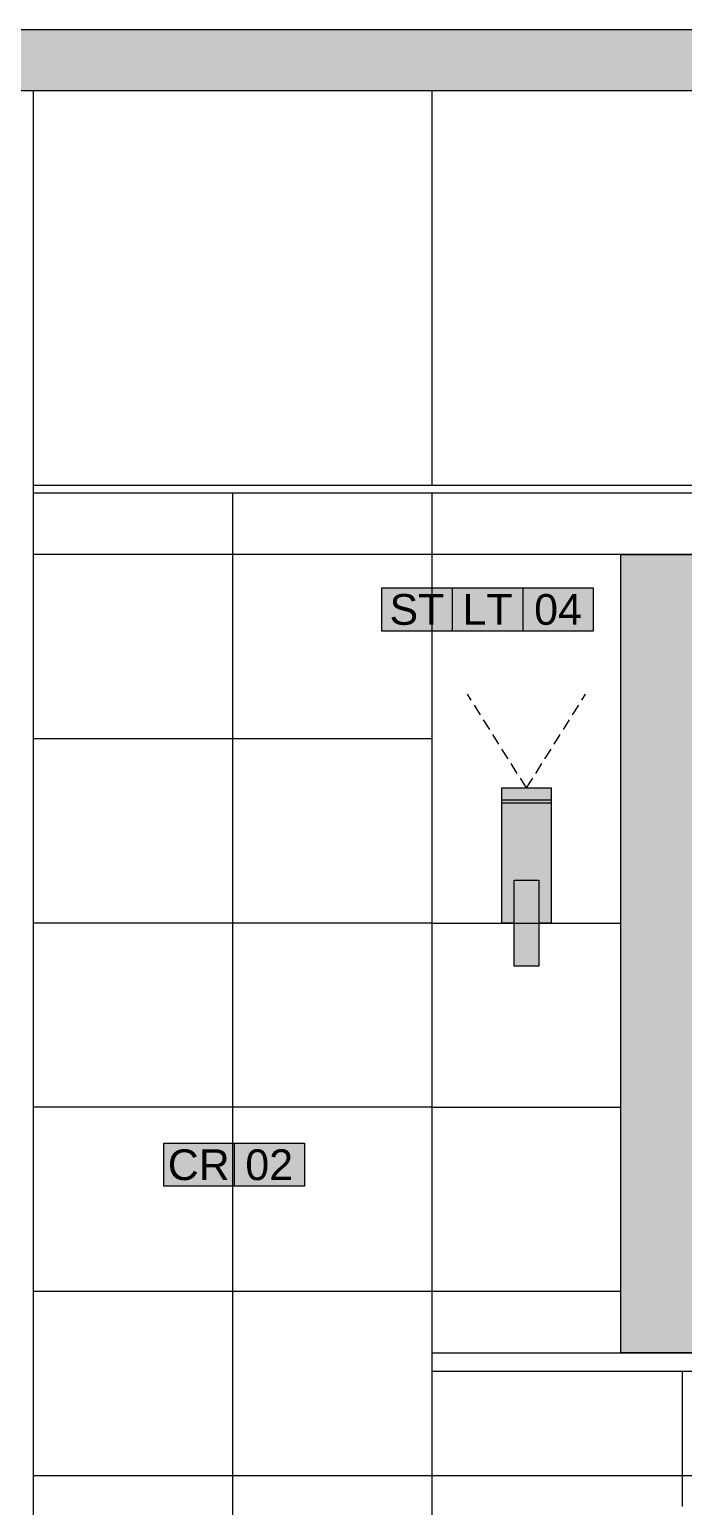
# Model space of a CAD drawing. Header units: centimetres. Extents: x -3207095 to 15275363, y -32656 to 4798027.
# Drawn here: x 704955 to 705240, y 4438243 to 4438887 of the extents above; entities that cross this region are included whole.
import ezdxf
from ezdxf.enums import TextEntityAlignment as Align

# ---------------------------------------------------------------- set-up
doc = ezdxf.new("R2010")
doc.units = ezdxf.units.CM
doc.linetypes.add('DUZ', pattern=[500, 500])
doc.linetypes.add('HIDDEN2', pattern=[0.1875, 0.125, -0.0625])
doc.layers.get('0').update_dxf_attribs({"color": 1, "linetype": 'DUZ'})
for name, color, linetype in [('a_asmatavan', 200, 'Continuous'), ('a_kolon', 4, 'Continuous'), ('a_kolon_tarama', 252, 'Continuous'), ('a_mobilya', 1, 'Continuous'), ('a_seramik', 241, 'Continuous'), ('a_yazi', 105, 'Continuous')]:
    doc.layers.add(name, color=color, linetype=linetype)
doc.styles.add('KOD', font='arial.ttf')

# ---------------------------------------------------------------- blocks, each defined once
blk = doc.blocks.new('a_banyo_aplik')
h = blk.add_hatch(color=255)
h.paths.add_polyline_path([(40, 270), (40, 290), (-40, 290), (-40, 270)])
h.paths.add_polyline_path([(40, 265), (-40, 265), (-40, 70), (-20, 70), (-20, 140), (20, 140), (20, 70), (40, 70)])
h.paths.add_polyline_path([(20, 140), (-20, 140), (-20, 0), (20, 0)])
h.paths.add_polyline_path([(40, 265), (40, 270), (-40, 270), (-40, 265)])
for p, q in [((-40, 270), (40, 270)), ((-40, 265), (40, 265))]:
    blk.add_line(p, q)
at = {"linetype": 'HIDDEN2', "ltscale": 150}
for points in [[(0, 290), (-96.3, 442.7)], [(0, 290), (96.3, 442.7)]]:
    blk.add_lwpolyline(points, dxfattribs=at)
blk.add_lwpolyline([(20, 70), (40, 70), (40, 290), (-40, 290), (-40, 70), (-20, 70)])
blk.add_lwpolyline([(20, 140), (-20, 140), (-20, 0), (20, 0)], close=True)

msp = doc.modelspace()

# ---------------------------------------------------------------- hatches: boundary and pattern name
for points in [[(705108.41, 4438625.11), (705200.78, 4438625.11), (705200.78, 4438643.79), (705108.41, 4438643.79)], [(705013.36, 4438401.7), (705074.83, 4438401.7), (705074.83, 4438383.02), (705013.36, 4438383.02)]]:
    msp.add_hatch(color=255).paths.add_polyline_path(points)
at = {"layer": 'a_kolon_tarama'}
h = msp.add_hatch(color=256, dxfattribs=at)
h.paths.add_polyline_path([(707202.22, 4438887.27), (704838.27, 4438887.27), (704838.27, 4438860.49), (705635.97, 4438860.49), (705635.97, 4438780.17), (705823.39, 4438780.17), (705823.39, 4438860.49), (707014.8, 4438860.49), (707014.8, 4438780.17), (707202.22, 4438780.17)])
h.paths.add_polyline_path([(705823.39, 4437889.96), (705823.39, 4437970.28), (707014.8, 4437970.28), (707014.8, 4437889.96), (707202.22, 4437889.96), (707202.22, 4437997.05), (704838.27, 4437997.05), (704838.27, 4437970.28), (705635.97, 4437970.28), (705635.97, 4437889.96)])
at = {"layer": 'a_mobilya'}
h = msp.add_hatch(color=256, dxfattribs=at)
h.set_gradient(color1=(173, 173, 173), one_color=1, tint=1)
h.paths.add_polyline_path([(705212.69, 4438310.3), (705212.69, 4438658.35), (705426.87, 4438658.35), (705426.87, 4438310.3)])

# ---------------------------------------------------------------- linework, layer by layer
at = {"layer": 'a_asmatavan'}
for p, q in [((705783.23, 4438688.47), (704956.47, 4438688.47)), ((705783.23, 4438685.13), (704956.47, 4438685.13))]:
    msp.add_line(p, q, dxfattribs=at)
at = {"layer": 'a_kolon'}
for p, q in [((704838.27, 4438887.27), (707202.22, 4438887.27)), ((705635.97, 4438860.49), (704838.27, 4438860.49))]:
    msp.add_line(p, q, dxfattribs=at)
at = {"layer": 'a_mobilya'}
for p, q in [((705130.49, 4438310.3), (705509.07, 4438310.3)), ((705130.49, 4438302.27), (705130.49, 4438310.3)), ((705509.07, 4438302.27), (705130.49, 4438302.27))]:
    msp.add_line(p, q, dxfattribs=at)
msp.add_lwpolyline([(705212.69, 4438310.3), (705212.69, 4438658.35), (705426.87, 4438658.35), (705426.87, 4438310.3)], close=True, dxfattribs=at)
at = {"layer": 'a_seramik'}
for p, q in [((704956.47, 4438860.49), (704956.47, 4438015.79)), ((705130.49, 4438688.47), (705130.49, 4438860.49)), ((705043.48, 4438122.89), (705043.48, 4438685.13)), ((705130.49, 4438015.79), (705130.49, 4438685.13)), ((705130.49, 4438658.35), (704956.47, 4438658.35)), ((705509.07, 4438658.35), (705130.49, 4438658.35)), ((705130.49, 4438578.03), (704956.47, 4438578.03)), ((705130.49, 4438497.71), (704956.47, 4438497.71)), ((705130.49, 4438497.71), (705212.69, 4438497.71)), ((705130.49, 4438417.39), (704956.47, 4438417.39)), ((705130.49, 4438417.39), (705212.69, 4438417.39)), ((705212.69, 4438337.07), (704956.47, 4438337.07)), ((705239.46, 4438302.27), (705239.46, 4438243.37)), ((705314.43, 4438256.75), (704956.47, 4438256.75))]:
    msp.add_line(p, q, dxfattribs=at)
at = {"layer": 'a_yazi'}
for p, q in [((705139.2, 4438643.79), (705139.2, 4438625.11)), ((705169.99, 4438643.79), (705169.99, 4438625.11)), ((705044.04, 4438401.7), (705044.04, 4438383.02))]:
    msp.add_line(p, q, dxfattribs=at)
for points in [[(705108.41, 4438625.11), (705200.78, 4438625.11), (705200.78, 4438643.79), (705108.41, 4438643.79)], [(705013.36, 4438401.7), (705074.83, 4438401.7), (705074.83, 4438383.02), (705013.36, 4438383.02)]]:
    msp.add_lwpolyline(points, close=True, dxfattribs=at)
at = {"layer": 'Defpoints', "ltscale": 5}
msp.add_lwpolyline([(705509.07, 4438302.27), (705130.49, 4438302.27), (705130.49, 4438310.3), (705509.07, 4438310.3)], close=True, dxfattribs=at)

# ---------------------------------------------------------------- block references
at = {"layer": 'a_mobilya', "xscale": -0.2677335353757222, "yscale": 0.2677335353757222, "zscale": 0.2677335353757222}
msp.add_blockref('a_banyo_aplik', (705171.59, 4438478.97), dxfattribs=at)

# ---------------------------------------------------------------- texts
at = {"layer": 'a_yazi', "style": 'KOD'}
for tag, text, p in [('ST', 'ST', (705123.8, 4438634.45)), ('LT', 'LT', (705154.59, 4438634.45)), ('04', '01', (705185.32, 4438634.45)), ('CR', 'CG', (705028.64, 4438392.36)), ('02', '02', (705059.37, 4438392.36))]:
    msp.add_attdef(tag, text=text, height=13.387, dxfattribs=at).set_placement(p, align=Align.MIDDLE)

doc.saveas('drawing.dxf')
